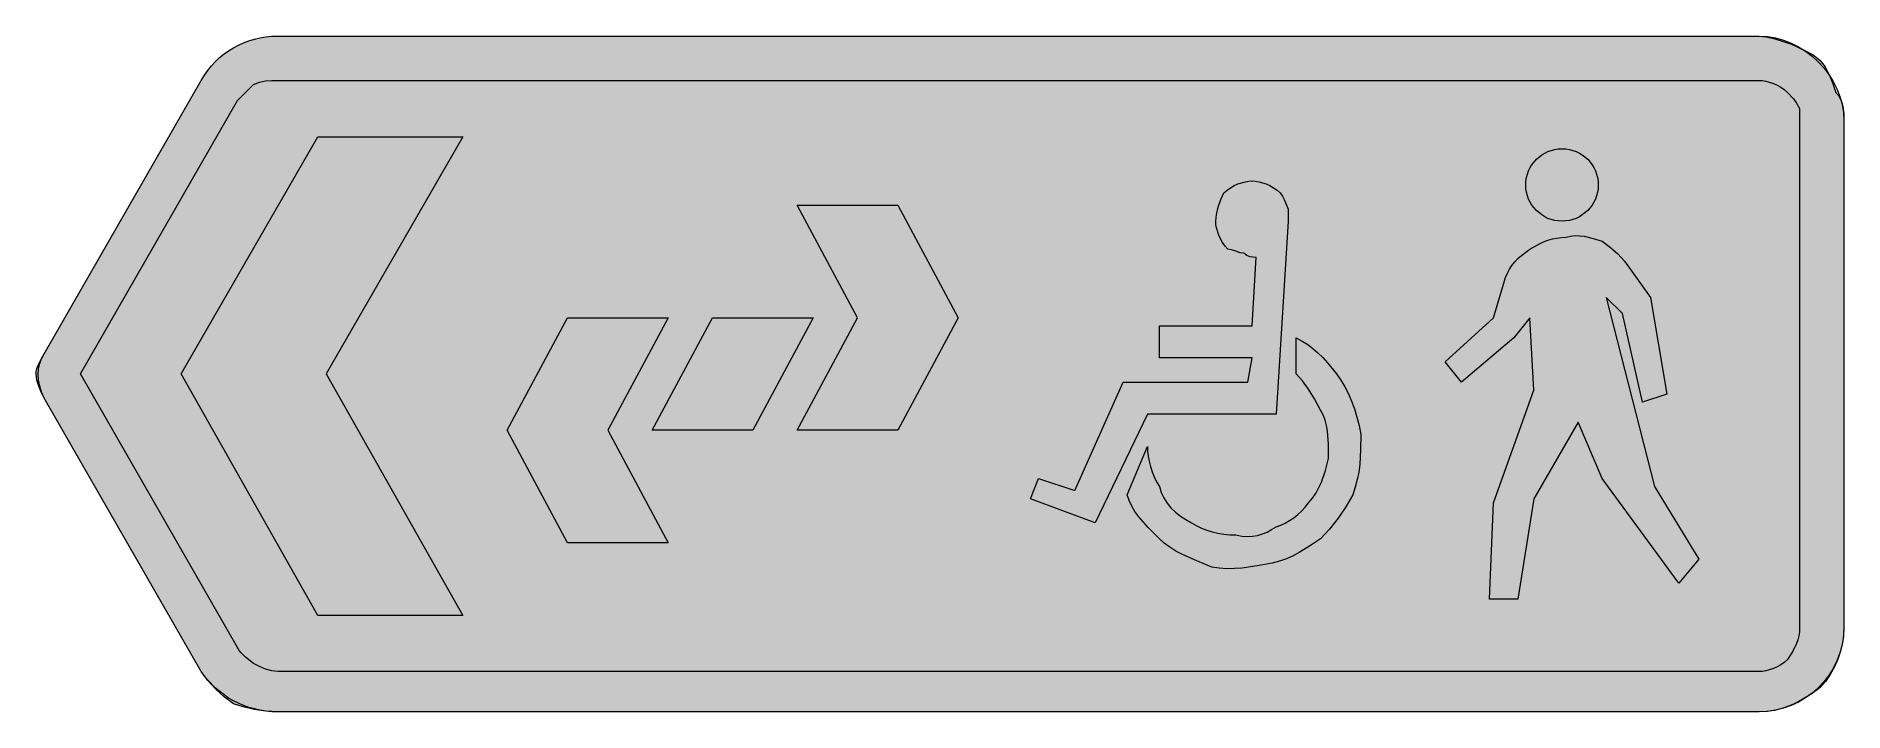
# Model space of a CAD drawing. Header units: metres. Extents: x 13 to 552, y 23 to 224.
import ezdxf

# ---------------------------------------------------------------- set-up
doc = ezdxf.new("R2010")
doc.units = ezdxf.units.M
for name, color, linetype, true_color in [('FILL_BLACK_000000', 7, 'Continuous', 0x000000), ('FILL_SILVER_C3C3C3', 7, 'Continuous', 0xc3c3c3), ('FILL_WHITE_FFFFFF', 7, 'Continuous', 0xffffff), ('STROKE_BLACK_000000', 7, 'Continuous', 0x000000), ('STROKE_WHITE_FFFFFF', 7, 'Continuous', 0xffffff)]:
    doc.layers.add(name, color=color, linetype=linetype, true_color=true_color)

msp = doc.modelspace()

# ---------------------------------------------------------------- hatches: boundary and pattern name
at = {"layer": 'FILL_BLACK_000000', "true_color": 0x000000}
h = msp.add_hatch(color=7, dxfattribs=at)
h.dxf.hatch_style = 1
h.paths.add_polyline_path([(527.9, 210.9), (528.94, 210.73), (531.15, 210.06), (532.27, 209.55), (533.36, 208.93), (534.4, 208.2), (535.35, 207.36), (537.15, 205.41), (538.05, 204.15), (538.95, 202.56), (538.95, 198.96), (538.95, 47.76), (538.89, 46.46), (538.72, 45.25), (538.44, 44.09), (538.05, 42.96), (536.92, 40.67), (535.35, 38.16), (534.4, 37.32), (533.36, 36.58), (532.27, 35.97), (531.15, 35.46), (528.94, 34.78), (527.9, 34.62), (526.95, 34.56), (85.35, 34.56), (83.55, 34.77), (81.75, 35.31), (79.95, 36.08), (78.15, 36.96), (75.75, 38.91), (74.44, 40.17), (73.85, 40.91), (73.35, 41.76), (26.55, 123.36), (73.35, 204.96), (78.15, 209.76), (79.95, 210.45), (81.75, 210.81), (83.55, 210.94), (85.35, 210.96), (526.95, 210.96), (527.9, 210.9)])
at = {"layer": 'FILL_SILVER_C3C3C3', "true_color": 0xc3c3c3}
h = msp.add_hatch(color=7, dxfattribs=at)
h.dxf.hatch_style = 1
h.paths.add_polyline_path([(240.15, 173.76), (270.15, 173.76), (288.15, 140.16), (270.15, 106.56), (240.15, 106.56), (258.15, 140.16), (240.15, 173.76)])
h = msp.add_hatch(color=7, dxfattribs=at)
h.dxf.hatch_style = 1
h.paths.add_polyline_path([(201.75, 72.96), (171.75, 72.96), (153.75, 106.56), (171.75, 140.16), (201.75, 140.16), (183.75, 106.56), (201.75, 72.96)])
h = msp.add_hatch(color=7, dxfattribs=at)
h.dxf.hatch_style = 1
h.paths.add_polyline_path([(244.95, 140.16), (226.95, 106.56), (196.95, 106.56), (214.95, 140.16), (244.95, 140.16)])
at = {"layer": 'FILL_WHITE_FFFFFF', "true_color": 0xffffff}
h = msp.add_hatch(color=7, dxfattribs=at)
h.dxf.hatch_style = 1
h.paths.add_polyline_path([(526.95, 224.16), (528.96, 223.95), (531.3, 223.41), (536.55, 221.76), (540.75, 219.81), (542.96, 218.55), (544, 217.81), (544.95, 216.96), (545.8, 216.01), (546.54, 214.95), (547.8, 212.61), (548.83, 210.04), (549.75, 207.36), (550.54, 206.41), (551.14, 205.37), (551.56, 204.28), (551.85, 203.16), (552.11, 200.95), (552.15, 198.96), (552.15, 47.76), (552.04, 45.46), (551.7, 43.09), (551.14, 40.69), (550.35, 38.31), (549.34, 35.98), (548.1, 33.75), (546.64, 31.67), (544.95, 29.76), (542.7, 28.07), (540.45, 26.61), (538.2, 25.37), (535.95, 24.36), (533.7, 23.57), (531.45, 23.01), (529.2, 22.67), (526.95, 22.56), (85.35, 22.56), (81.77, 22.77), (78.3, 23.31), (75.06, 24.08), (72.15, 24.96), (69.47, 26.97), (66.9, 29.31), (64.56, 31.88), (62.55, 34.56), (15.75, 116.16), (14.87, 117.96), (14.1, 119.76), (13.56, 121.56), (13.35, 123.36), (13.4, 124.21), (13.56, 124.97), (14.1, 126.36), (15.75, 129.36), (62.55, 210.96), (63.49, 212.49), (64.51, 213.94), (65.61, 215.3), (66.79, 216.57), (68.03, 217.74), (69.34, 218.83), (70.72, 219.82), (72.15, 220.71), (73.64, 221.5), (75.18, 222.2), (76.77, 222.79), (78.41, 223.28), (80.09, 223.66), (81.81, 223.94), (83.56, 224.1), (85.35, 224.16), (526.95, 224.16)])
h = msp.add_hatch(color=7, dxfattribs=at)
h.dxf.hatch_style = 1
h.paths.add_polyline_path([(99.75, 123.36), (140.55, 51.36), (97.35, 51.36), (56.55, 123.36), (97.35, 194.16), (140.55, 194.16), (99.75, 123.36)])
h = msp.add_hatch(color=7, dxfattribs=at)
h.dxf.hatch_style = 1
h.paths.add_polyline_path([(457.41, 180.87), (457.57, 181.95), (457.83, 182.98), (458.19, 183.98), (458.65, 184.92), (459.19, 185.81), (460.5, 187.41), (462.1, 188.72), (462.99, 189.26), (463.93, 189.72), (464.93, 190.08), (465.96, 190.34), (467.04, 190.5), (468.15, 190.56), (469.26, 190.5), (470.34, 190.34), (471.37, 190.08), (472.37, 189.72), (473.31, 189.26), (474.2, 188.72), (475.8, 187.41), (477.11, 185.81), (477.65, 184.92), (478.11, 183.98), (478.47, 182.98), (478.73, 181.95), (478.89, 180.87), (478.95, 179.76), (478.89, 178.65), (478.73, 177.57), (478.47, 176.54), (478.11, 175.54), (477.65, 174.6), (477.11, 173.71), (475.8, 172.11), (474.2, 170.8), (473.31, 170.26), (472.37, 169.8), (471.37, 169.44), (470.34, 169.18), (469.26, 169.02), (468.15, 168.96), (467.04, 169.02), (465.96, 169.18), (464.93, 169.44), (463.93, 169.8), (462.99, 170.26), (462.1, 170.8), (460.5, 172.11), (459.19, 173.71), (458.65, 174.6), (458.19, 175.54), (457.83, 176.54), (457.57, 177.57), (457.41, 178.65), (457.35, 179.76), (457.41, 180.87)])
h = msp.add_hatch(color=7, dxfattribs=at)
h.dxf.hatch_style = 1
h.paths.add_polyline_path([(328.95, 78.96), (309.75, 86.16), (312.15, 92.16), (322.95, 88.56), (337.35, 120.96), (374.55, 120.96), (375.75, 128.16), (348.15, 128.16), (348.15, 137.76), (375.75, 137.76), (376.95, 158.16), (376.05, 158.18), (375.15, 158.31), (374.25, 158.67), (373.35, 159.36), (372.26, 159.55), (370.95, 159.96), (369.64, 160.37), (368.55, 160.56), (367.71, 161.51), (366.97, 162.55), (366.36, 163.64), (365.85, 164.76), (365.17, 166.97), (365.01, 168.01), (364.95, 168.96), (365.16, 170.95), (365.7, 173.16), (366.47, 175.37), (367.35, 177.36), (368.3, 178.2), (369.34, 178.93), (370.43, 179.55), (371.55, 180.06), (373.76, 180.73), (374.8, 180.9), (375.75, 180.96), (376.7, 180.9), (377.74, 180.73), (379.95, 180.06), (381.07, 179.55), (382.16, 178.93), (383.2, 178.2), (384.15, 177.36), (384.86, 176.44), (385.35, 175.41), (386.55, 172.56), (386.55, 168.96), (382.95, 111.36), (344.55, 111.36), (328.95, 78.96)])
h = msp.add_hatch(color=7, dxfattribs=at)
h.dxf.hatch_style = 1
h.paths.add_polyline_path([(446.55, 56.16), (447.75, 84.96), (459.75, 118.56), (458.55, 140.16), (453.75, 134.16), (438.15, 120.96), (433.35, 126.96), (447.75, 140.16), (451.35, 152.16), (451.86, 153.46), (452.47, 154.65), (453.21, 155.77), (454.05, 156.81), (455.01, 157.8), (456.07, 158.74), (458.55, 160.56), (461.25, 162.13), (462.6, 162.75), (463.95, 163.26), (465.3, 163.65), (466.65, 163.93), (468, 164.1), (469.35, 164.16), (470.7, 164.5), (472.05, 164.65), (473.4, 164.62), (474.75, 164.46), (477.45, 163.82), (480.15, 162.96), (482.64, 161.14), (484.8, 159.21), (486.73, 157.05), (488.55, 154.56), (494.55, 146.16), (499.35, 117.36), (492.15, 114.96), (486.15, 141.36), (481.35, 146.16), (495.75, 89.76), (508.95, 68.16), (502.95, 60.96), (480.15, 92.16), (472.95, 108.96), (459.75, 86.16), (454.95, 56.16), (446.55, 56.16)])
h = msp.add_hatch(color=7, dxfattribs=at)
h.dxf.hatch_style = 1
h.paths.add_polyline_path([(344.55, 101.76), (344.61, 100.36), (344.77, 98.87), (345.06, 97.33), (345.45, 95.76), (345.96, 94.19), (346.57, 92.65), (347.31, 91.16), (348.15, 89.76), (348.71, 88.02), (349.48, 86.38), (350.45, 84.87), (351.6, 83.46), (352.92, 82.17), (354.39, 80.98), (356.01, 79.92), (357.75, 78.96), (359.15, 78.12), (360.66, 77.38), (362.24, 76.77), (363.9, 76.26), (365.61, 75.87), (367.37, 75.58), (369.15, 75.42), (370.95, 75.36), (372.7, 75.02), (374.34, 74.89), (375.91, 74.96), (377.4, 75.21), (378.84, 75.63), (380.23, 76.2), (381.6, 76.92), (382.95, 77.76), (384.3, 78.27), (385.63, 78.88), (386.94, 79.62), (388.2, 80.46), (389.41, 81.42), (390.54, 82.48), (391.6, 83.67), (392.55, 84.96), (393.79, 86.36), (394.84, 87.87), (395.71, 89.45), (396.45, 91.11), (397.61, 94.58), (398.55, 98.16), (398.51, 102.43), (398.25, 106.26), (397.96, 108), (397.54, 109.63), (396.94, 111.15), (396.15, 112.56), (394.35, 115.93), (392.55, 118.86), (390.75, 121.33), (388.95, 123.36), (388.95, 134.16), (390.7, 133.2), (392.34, 132.13), (393.91, 130.95), (395.4, 129.66), (396.84, 128.25), (398.23, 126.73), (400.95, 123.36), (402.24, 121.5), (403.42, 119.53), (404.49, 117.45), (405.45, 115.26), (406.29, 112.95), (407.02, 110.53), (407.64, 108), (408.15, 105.36), (408.11, 100.86), (407.85, 96.36), (407.56, 94.11), (407.14, 91.86), (406.54, 89.61), (405.75, 87.36), (403.74, 83.78), (401.4, 80.31), (398.83, 77.07), (396.15, 74.16), (393.22, 72.19), (389.85, 70.11), (387.99, 69.13), (386.02, 68.25), (383.94, 67.52), (381.75, 66.96), (377.25, 66.1), (372.75, 65.46), (370.5, 65.3), (368.25, 65.27), (366, 65.42), (363.75, 65.76), (359.29, 67.58), (355.05, 69.51), (353.09, 70.55), (351.26, 71.67), (349.61, 72.86), (348.15, 74.16), (344.79, 77.57), (342, 80.76), (340.85, 82.34), (339.88, 83.95), (339.11, 85.61), (338.55, 87.36), (344.55, 101.76)])

# ---------------------------------------------------------------- linework, layer by layer
at = {"layer": 'FILL_BLACK_000000', "lineweight": 0, "true_color": 0x000000}
msp.add_lwpolyline([(527.9, 210.9), (528.94, 210.73), (531.15, 210.06), (532.27, 209.55), (533.36, 208.93), (534.4, 208.2), (535.35, 207.36), (537.15, 205.41), (538.05, 204.15), (538.95, 202.56), (538.95, 198.96), (538.95, 47.76), (538.89, 46.46), (538.72, 45.25), (538.44, 44.09), (538.05, 42.96), (536.92, 40.67), (535.35, 38.16), (534.4, 37.32), (533.36, 36.58), (532.27, 35.97), (531.15, 35.46), (528.94, 34.78), (527.9, 34.62), (526.95, 34.56), (85.35, 34.56), (83.55, 34.77), (81.75, 35.31), (79.95, 36.08), (78.15, 36.96), (75.75, 38.91), (74.44, 40.17), (73.85, 40.91), (73.35, 41.76), (26.55, 123.36), (73.35, 204.96), (78.15, 209.76), (79.95, 210.45), (81.75, 210.81), (83.55, 210.94), (85.35, 210.96), (526.95, 210.96)], close=True, dxfattribs=at)
at = {"layer": 'FILL_SILVER_C3C3C3', "lineweight": 0, "true_color": 0xc3c3c3}
for points in [[(240.15, 173.76), (270.15, 173.76), (288.15, 140.16), (270.15, 106.56), (240.15, 106.56), (258.15, 140.16)], [(201.75, 72.96), (171.75, 72.96), (153.75, 106.56), (171.75, 140.16), (201.75, 140.16), (183.75, 106.56)], [(244.95, 140.16), (226.95, 106.56), (196.95, 106.56), (214.95, 140.16)]]:
    msp.add_lwpolyline(points, close=True, dxfattribs=at)
at = {"layer": 'FILL_WHITE_FFFFFF', "lineweight": 0, "true_color": 0xffffff}
for points in [[(526.95, 224.16), (528.96, 223.95), (531.3, 223.41), (536.55, 221.76), (540.75, 219.81), (542.96, 218.55), (544, 217.81), (544.95, 216.96), (545.8, 216.01), (546.54, 214.95), (547.8, 212.61), (548.83, 210.04), (549.75, 207.36), (550.54, 206.41), (551.14, 205.37), (551.56, 204.28), (551.85, 203.16), (552.11, 200.95), (552.15, 198.96), (552.15, 47.76), (552.04, 45.46), (551.7, 43.09), (551.14, 40.69), (550.35, 38.31), (549.34, 35.98), (548.1, 33.75), (546.64, 31.67), (544.95, 29.76), (542.7, 28.07), (540.45, 26.61), (538.2, 25.37), (535.95, 24.36), (533.7, 23.57), (531.45, 23.01), (529.2, 22.67), (526.95, 22.56), (85.35, 22.56), (81.77, 22.77), (78.3, 23.31), (75.06, 24.08), (72.15, 24.96), (69.47, 26.97), (66.9, 29.31), (64.56, 31.88), (62.55, 34.56), (15.75, 116.16), (14.87, 117.96), (14.1, 119.76), (13.56, 121.56), (13.35, 123.36), (13.4, 124.21), (13.56, 124.97), (14.1, 126.36), (15.75, 129.36), (62.55, 210.96), (63.49, 212.49), (64.51, 213.94), (65.61, 215.3), (66.79, 216.57), (68.03, 217.74), (69.34, 218.83), (70.72, 219.82), (72.15, 220.71), (73.64, 221.5), (75.18, 222.2), (76.77, 222.79), (78.41, 223.28), (80.09, 223.66), (81.81, 223.94), (83.56, 224.1), (85.35, 224.16)], [(457.41, 180.87), (457.57, 181.95), (457.83, 182.98), (458.19, 183.98), (458.65, 184.92), (459.19, 185.81), (460.5, 187.41), (462.1, 188.72), (462.99, 189.26), (463.93, 189.72), (464.93, 190.08), (465.96, 190.34), (467.04, 190.5), (468.15, 190.56), (469.26, 190.5), (470.34, 190.34), (471.37, 190.08), (472.37, 189.72), (473.31, 189.26), (474.2, 188.72), (475.8, 187.41), (477.11, 185.81), (477.65, 184.92), (478.11, 183.98), (478.47, 182.98), (478.73, 181.95), (478.89, 180.87), (478.95, 179.76), (478.89, 178.65), (478.73, 177.57), (478.47, 176.54), (478.11, 175.54), (477.65, 174.6), (477.11, 173.71), (475.8, 172.11), (474.2, 170.8), (473.31, 170.26), (472.37, 169.8), (471.37, 169.44), (470.34, 169.18), (469.26, 169.02), (468.15, 168.96), (467.04, 169.02), (465.96, 169.18), (464.93, 169.44), (463.93, 169.8), (462.99, 170.26), (462.1, 170.8), (460.5, 172.11), (459.19, 173.71), (458.65, 174.6), (458.19, 175.54), (457.83, 176.54), (457.57, 177.57), (457.41, 178.65), (457.35, 179.76)], [(328.95, 78.96), (309.75, 86.16), (312.15, 92.16), (322.95, 88.56), (337.35, 120.96), (374.55, 120.96), (375.75, 128.16), (348.15, 128.16), (348.15, 137.76), (375.75, 137.76), (376.95, 158.16), (376.05, 158.18), (375.15, 158.31), (374.25, 158.67), (373.35, 159.36), (372.26, 159.55), (370.95, 159.96), (369.64, 160.37), (368.55, 160.56), (367.71, 161.51), (366.97, 162.55), (366.36, 163.64), (365.85, 164.76), (365.17, 166.97), (365.01, 168.01), (364.95, 168.96), (365.16, 170.95), (365.7, 173.16), (366.47, 175.37), (367.35, 177.36), (368.3, 178.2), (369.34, 178.93), (370.43, 179.55), (371.55, 180.06), (373.76, 180.73), (374.8, 180.9), (375.75, 180.96), (376.7, 180.9), (377.74, 180.73), (379.95, 180.06), (381.07, 179.55), (382.16, 178.93), (383.2, 178.2), (384.15, 177.36), (384.86, 176.44), (385.35, 175.41), (386.55, 172.56), (386.55, 168.96), (382.95, 111.36), (344.55, 111.36)], [(446.55, 56.16), (447.75, 84.96), (459.75, 118.56), (458.55, 140.16), (453.75, 134.16), (438.15, 120.96), (433.35, 126.96), (447.75, 140.16), (451.35, 152.16), (451.86, 153.46), (452.47, 154.65), (453.21, 155.77), (454.05, 156.81), (455.01, 157.8), (456.07, 158.74), (458.55, 160.56), (461.25, 162.13), (462.6, 162.75), (463.95, 163.26), (465.3, 163.65), (466.65, 163.93), (468, 164.1), (469.35, 164.16), (470.7, 164.5), (472.05, 164.65), (473.4, 164.62), (474.75, 164.46), (477.45, 163.82), (480.15, 162.96), (482.64, 161.14), (484.8, 159.21), (486.73, 157.05), (488.55, 154.56), (494.55, 146.16), (499.35, 117.36), (492.15, 114.96), (486.15, 141.36), (481.35, 146.16), (495.75, 89.76), (508.95, 68.16), (502.95, 60.96), (480.15, 92.16), (472.95, 108.96), (459.75, 86.16), (454.95, 56.16)], [(344.55, 101.76), (344.61, 100.36), (344.77, 98.87), (345.06, 97.33), (345.45, 95.76), (345.96, 94.19), (346.57, 92.65), (347.31, 91.16), (348.15, 89.76), (348.71, 88.02), (349.48, 86.38), (350.45, 84.87), (351.6, 83.46), (352.92, 82.17), (354.39, 80.98), (356.01, 79.92), (357.75, 78.96), (359.15, 78.12), (360.66, 77.38), (362.24, 76.77), (363.9, 76.26), (365.61, 75.87), (367.37, 75.58), (369.15, 75.42), (370.95, 75.36), (372.7, 75.02), (374.34, 74.89), (375.91, 74.96), (377.4, 75.21), (378.84, 75.63), (380.23, 76.2), (381.6, 76.92), (382.95, 77.76), (384.3, 78.27), (385.63, 78.88), (386.94, 79.62), (388.2, 80.46), (389.41, 81.42), (390.54, 82.48), (391.6, 83.67), (392.55, 84.96), (393.79, 86.36), (394.84, 87.87), (395.71, 89.45), (396.45, 91.11), (397.61, 94.58), (398.55, 98.16), (398.51, 102.43), (398.25, 106.26), (397.96, 108), (397.54, 109.63), (396.94, 111.15), (396.15, 112.56), (394.35, 115.93), (392.55, 118.86), (390.75, 121.33), (388.95, 123.36), (388.95, 134.16), (390.7, 133.2), (392.34, 132.13), (393.91, 130.95), (395.4, 129.66), (396.84, 128.25), (398.23, 126.73), (400.95, 123.36), (402.24, 121.5), (403.42, 119.53), (404.49, 117.45), (405.45, 115.26), (406.29, 112.95), (407.02, 110.53), (407.64, 108), (408.15, 105.36), (408.11, 100.86), (407.85, 96.36), (407.56, 94.11), (407.14, 91.86), (406.54, 89.61), (405.75, 87.36), (403.74, 83.78), (401.4, 80.31), (398.83, 77.07), (396.15, 74.16), (393.22, 72.19), (389.85, 70.11), (387.99, 69.13), (386.02, 68.25), (383.94, 67.52), (381.75, 66.96), (377.25, 66.1), (372.75, 65.46), (370.5, 65.3), (368.25, 65.27), (366, 65.42), (363.75, 65.76), (359.29, 67.58), (355.05, 69.51), (353.09, 70.55), (351.26, 71.67), (349.61, 72.86), (348.15, 74.16), (344.79, 77.57), (342, 80.76), (340.85, 82.34), (339.88, 83.95), (339.11, 85.61), (338.55, 87.36)]]:
    msp.add_lwpolyline(points, close=True, dxfattribs=at)
at = {"layer": 'FILL_WHITE_FFFFFF', "lineweight": 0, "true_color": 0x000000}
msp.add_lwpolyline([(99.75, 123.36), (140.55, 51.36), (97.35, 51.36), (56.55, 123.36), (97.35, 194.16), (140.55, 194.16)], close=True, dxfattribs=at)
at = {"layer": 'STROKE_BLACK_000000', "lineweight": 0, "true_color": 0x000000}
msp.add_lwpolyline([(85.35, 224.16), (526.95, 224.16), (529.41, 224.02), (531.82, 223.62), (534.18, 222.97), (536.46, 222.08), (538.64, 220.97), (540.72, 219.67), (542.68, 218.17), (544.5, 216.51), (546.16, 214.69), (547.66, 212.73), (548.96, 210.65), (550.07, 208.47), (550.96, 206.19), (551.61, 203.83), (552.01, 201.42), (552.15, 198.96), (552.15, 47.76), (552.01, 45.1), (551.61, 42.54), (550.96, 40.09), (550.07, 37.75), (548.96, 35.53), (547.66, 33.46), (546.16, 31.53), (544.5, 29.76), (542.68, 28.16), (540.72, 26.74), (538.64, 25.5), (536.46, 24.47), (534.18, 23.65), (531.82, 23.05), (529.41, 22.68), (526.95, 22.56), (85.35, 22.56), (83.56, 22.62), (81.81, 22.78), (80.09, 23.05), (78.41, 23.42), (76.77, 23.89), (75.18, 24.46), (73.64, 25.12), (72.15, 25.86), (70.72, 26.69), (69.34, 27.6), (66.79, 29.65), (64.51, 31.98), (63.49, 33.24), (62.55, 34.56), (15.75, 116.16), (14.96, 117.96), (14.4, 119.74), (14.06, 121.5), (13.95, 123.21), (14.06, 124.87), (14.4, 126.45), (14.96, 127.96), (15.75, 129.36), (62.55, 210.96), (63.49, 212.49), (64.51, 213.94), (65.61, 215.3), (66.79, 216.57), (68.03, 217.74), (69.34, 218.83), (70.72, 219.82), (72.15, 220.71), (73.64, 221.5), (75.18, 222.2), (76.77, 222.79), (78.41, 223.28), (80.09, 223.66), (81.81, 223.94), (83.56, 224.1), (85.35, 224.16)], dxfattribs=at)
at = {"layer": 'STROKE_WHITE_FFFFFF', "lineweight": 0, "true_color": 0xffffff}
msp.add_lwpolyline([(335.15, 87.6), (335.15, 87.6)], dxfattribs=at)

doc.saveas('drawing.dxf')
